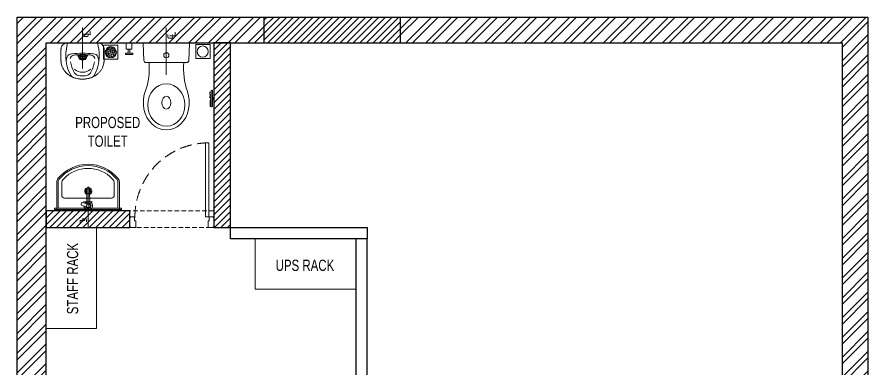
# Model space of a CAD drawing. Header units: feet. Extents: x 10235017 to 10242629, y -6289689 to -6273372.
# Drawn here: x 10235017 to 10242627, y -6276514 to -6273372 of the extents above; entities that cross this region are included whole.
import ezdxf

# ---------------------------------------------------------------- set-up
doc = ezdxf.new("R2010")
doc.units = ezdxf.units.FT
doc.header["$LTSCALE"] = 33
doc.header["$MEASUREMENT"] = 0
for name, pattern in [('a_p6_plan_L18$0$HIDDEN', [0.375, 0.25, -0.125]), ('CENTER', [2, 1.25, -0.25, 0.25, -0.25]), ('DOT2', [0.125, 0, -0.125]), ('HIDDEN', [9.525, 6.35, -3.175]), ('HIDDEN2', [4.7625, 3.175, -1.5875])]:
    doc.linetypes.add(name, pattern=pattern)
doc.layers.add('A-WALL', color=1, linetype='Continuous')
for name, color, linetype, lineweight in [('centerline-toilets', 2, 'CENTER', 13), ('Door', 2, 'Continuous', 13), ('ele', 252, 'Continuous', 13), ('Fhitting', 152, 'Continuous', 30), ('LENS-CURTAIN', 5, 'a_p6_plan_L18$0$HIDDEN', 9), ('LENS-DIM', 252, 'Continuous', 5), ('LENS-DOOR', 34, 'Continuous', 20), ('LENS-PARTITION', 21, 'Continuous', 25), ('LENS-TEXT', 31, 'Continuous', 5), ('LK-FF&E WALL', 1, 'Continuous', 9), ('LN-HATCH', 251, 'Continuous', 0), ('Mirror', 150, 'Continuous', 20), ('Panelling', 65, 'Continuous', 18), ('PARTITION', 22, 'Continuous', 30), ('Toilet', 5, 'Continuous', 9)]:
    doc.layers.add(name, color=color, linetype=linetype, lineweight=lineweight)
doc.styles.add('LK TXT', font='GILC____.TTF', dxfattribs={"height": 100})
doc.styles.get("Standard").update_dxf_attribs({"font": 'GILC____.TTF'})

# ---------------------------------------------------------------- blocks, each defined once
blk = doc.blocks.new('*U50')
at = {"layer": 'LENS-DOOR'}
for p, q in [((547491.5, 1778573.8), (547491.5, 1779235.3)), ((547522.8, 1779235.3), (547491.5, 1779235.3)), ((547522.8, 1779235.3), (547522.8, 1778573.8)), ((547447.3, 1778568.6), (547452.5, 1778568.6)), ((547447.3, 1778484.1), (547447.3, 1778568.6)), ((547452.5, 1778573.8), (547488.9, 1778573.8)), ((547452.5, 1778568.6), (547452.5, 1778573.8)), ((547488.9, 1778539.9), (547488.9, 1778573.8)), ((547488.9, 1778539.9), (547499.3, 1778539.9)), ((547522.8, 1778573.8), (547491.5, 1778573.8)), ((547499.3, 1778478.9), (547499.3, 1778539.9)), ((548145.2, 1778478.9), (548145.2, 1778539.9)), ((548155.6, 1778539.9), (548145.2, 1778539.9)), ((548192.1, 1778573.8), (548155.6, 1778573.8)), ((548155.6, 1778539.9), (548155.6, 1778573.8)), ((548192.1, 1778568.6), (548192.1, 1778573.8)), ((548197.3, 1778568.6), (548192.1, 1778568.6)), ((548197.3, 1778484.1), (548197.3, 1778568.6)), ((547447.3, 1778484.1), (547452.5, 1778484.1)), ((547452.5, 1778478.9), (547452.5, 1778484.1)), ((547452.5, 1778478.9), (547499.3, 1778478.9)), ((548192.1, 1778478.9), (548145.2, 1778478.9)), ((548192.1, 1778478.9), (548192.1, 1778484.1)), ((548197.3, 1778484.1), (548192.1, 1778484.1))]:
    blk.add_line(p, q, dxfattribs=at)
at = {"layer": 'LENS-DOOR', "color": 7, "linetype": 'HIDDEN2', "extrusion": (0, 0, -1)}
blk.add_ellipse((547491.5, 1778573.8), major_axis=(661.5, 0), ratio=1, start_param=-1.570791, end_param=0.051209, dxfattribs=at)
blk = doc.blocks.new('DLF-RSP-AR-CD-DWG-4DT-3113$0$X-TYPICAL TOILET UPPER FLOORS - 02$0$urinals')
at = {"layer": 'Toilet'}
for p, q in [((0, -15.6), (0, 8.3)), ((-46.1, -115), (46.1, -115)), ((0, -105.4), (0, -161.1))]:
    blk.add_line(p, q, dxfattribs=at)
blk.add_lwpolyline([(135, 0), (-135, 0, 0.036949), (-150, -116.2, 0.138094), (-99.8, -297.1, 0.221721), (-52, -317.9, 0.062656), (0, -325, 0.062656), (52, -317.9, 0.221721), (99.8, -297.1, 0.138094), (150, -116.2, 0.036949)], format="xyb", close=True, dxfattribs=at)
for centre, radius, start, end in [((-91, -152.7), 53.8, 148.48683, 188.64011), ((-94.3, -144.9), 47.1, 93.37082, 154.48244), ((-71.4, -149.9), 40.2, 106.70156, 169.72504), ((3.2, -1238.2), 1144.7, 90.16247, 95.02645), ((-50.5, -225.3), 118.5, 89.54541, 105.88575), ((-0.1, -996.2), 890.8, 89.99178, 93.18195), ((0, -115), 40, 167.42797, 12.57203), ((0, -115), 33, 164.1814, 15.8186), ((0, -115), 32, 163.60493, 16.39507), ((0, -115), 22.6, 155.66533, 24.33467), ((0, -115), 14.7, 139.91088, 40.08912), ((-3.2, -1238.2), 1144.7, 84.97355, 89.83753), ((0.1, -996.2), 890.8, 86.81805, 90.00822), ((50.5, -225.3), 118.5, 74.11425, 90.45459), ((71.4, -149.9), 40.2, 10.27496, 73.29844), ((94.3, -144.9), 47.1, 25.51756, 86.62918), ((91, -152.7), 53.8, 351.35989, 31.51317), ((413.9, -38.4), 538.2, 193.99399, 204.56321), ((-413.9, -38.4), 538.2, 335.43679, 346.00601), ((-30.1, -241.3), 50, 204.56321, 250.46064), ((-1.6, -165.3), 97.6, 225, 270.9552), ((-1.5, -160.9), 135.4, 250.46064, 270.64918), ((1.6, -165.3), 97.6, 269.0448, 315), ((1.5, -160.9), 135.4, 269.35082, 289.53936), ((30.1, -241.3), 50, 289.53936, 335.43679)]:
    blk.add_arc(centre, radius, start, end, dxfattribs=at)
blk.add_open_spline([(135, 0), (105.3, 0), (75.7, 0), (-13.3, 0), (-72.7, 0), (-132.7, 0), (-133.4, 0), (-134.3, 0), (-134.5, 0), (-134.7, 0), (-134.9, 0), (-135, 0), (-135, 0), (-135, 0), (-135, 0), (-135, 0), (-135, 0), (-135.1, 0), (-135.1, 0), (-135.2, 0), (-135.2, 0), (-135.3, 0), (-135.4, 0), (-135.7, 0), (-135.8, 0), (-136.4, 0), (-136.7, 0), (-137.7, -0.1), (-138.4, -0.1), (-140.5, -0.2), (-141.9, -0.4), (-146.2, -1), (-149, -1.7), (-154.8, -3.4), (-157.6, -4.5), (-163.1, -7.3), (-165.8, -8.9), (-171, -12.5), (-173.4, -14.6), (-177.9, -19.1), (-180, -21.5), (-183.6, -26.7), (-185.2, -29.4), (-188, -34.9), (-189.1, -37.8), (-190.8, -43.5), (-191.5, -46.3), (-192, -49.8), (-192.1, -50.5), (-192.3, -52.5), (-192.4, -53.8), (-192.5, -55.7), (-192.5, -56.2), (-192.5, -56.9), (-192.5, -57), (-192.5, -57.2), (-192.5, -57.3), (-192.5, -57.4), (-192.5, -57.4), (-192.5, -57.5), (-192.5, -57.5), (-192.5, -57.5), (-192.5, -57.6), (-192.5, -57.7), (-192.5, -57.8), (-192.5, -57.9), (-192.5, -58.1), (-192.5, -58.4), (-192.5, -58.6), (-192.5, -59.3), (-192.5, -59.7), (-192.5, -61), (-192.5, -61.9), (-192.5, -64.6), (-192.5, -66.4), (-192.5, -71.7), (-192.5, -75.2), (-192.5, -85.8), (-192.5, -92.9), (-192.5, -114.2), (-192.5, -128.4), (-192.5, -146.1), (-192.5, -144.6), (-192.5, -149.2), (-192.5, -150.3), (-192.5, -153.7), (-192.5, -156), (-192.5, -158.5), (-192.5, -158.8), (-192.5, -159.2), (-192.5, -159.4), (-192.5, -159.7), (-192.5, -159.8), (-192.5, -159.9), (-192.5, -160), (-192.5, -160), (-192.5, -160), (-192.5, -160.1), (-192.5, -160.1), (-192.5, -160.2), (-192.5, -160.3), (-192.5, -160.5), (-192.5, -160.6), (-192.5, -161), (-192.5, -161.2), (-192.5, -161.9), (-192.5, -162.4), (-192.4, -163.9), (-192.4, -164.9), (-192.3, -167.8), (-192.2, -169.8), (-191.7, -175.8), (-191.2, -179.9), (-189.3, -190.9), (-187.5, -198), (-182.8, -212.2), (-179.9, -219.2), (-172.8, -233.1), (-168.7, -239.9), (-159.3, -253), (-154, -259.4), (-142.4, -271.4), (-136, -277), (-122.6, -287.5), (-115.4, -292.3), (-100.5, -300.9), (-92.8, -304.8), (-76.9, -311.5), (-68.8, -314.3), (-52.5, -318.9), (-44.4, -320.7), (-28.1, -323.4), (-20, -324.2), (-9.4, -324.8), (-6.7, -324.9), (-2.5, -325), (-1, -325), (2, -325), (3.6, -325), (8.2, -324.9), (11.3, -324.7), (20.7, -324.1), (27, -323.5), (41.8, -321.2), (50.2, -319.5), (67, -314.9), (75.4, -312), (91.8, -305.3), (99.8, -301.4), (115.1, -292.5), (122.5, -287.5), (136.4, -276.8), (142.9, -270.9), (154.7, -258.5), (160.1, -252), (169.7, -238.4), (173.8, -231.3), (180.9, -217), (183.8, -209.7), (188.3, -195.1), (189.9, -187.8), (191.2, -179.3), (191.4, -178), (191.8, -174.1), (192.1, -171.5), (192.3, -167.9), (192.3, -166.9), (192.5, -164), (192.5, -162), (192.5, -160), (192.5, -159.9), (192.5, -159.8), (192.5, -159.7), (192.5, -159.5), (192.5, -159.4), (192.5, -159), (192.5, -158.8), (192.5, -158), (192.5, -157.5), (192.5, -155.9), (192.5, -154.9), (192.5, -151.8), (192.5, -149.7), (192.5, -143.5), (192.5, -144.3), (192.5, -131.9), (192.5, -123.6), (192.5, -98.8), (192.5, -82.2), (192.5, -64.8), (192.5, -64), (192.5, -61.5), (192.5, -59.9), (192.5, -58), (192.5, -57.8), (192.5, -57.5), (192.5, -57.5), (192.5, -57.4), (192.5, -57.4), (192.5, -57.4), (192.5, -57.3), (192.5, -57.2), (192.5, -57.2), (192.5, -57), (192.5, -56.8), (192.5, -56.4), (192.5, -56.1), (192.5, -55.3), (192.4, -54.7), (192.3, -53), (192.2, -51.9), (191.8, -48.4), (191.4, -46), (190, -40.4), (188.9, -37.2), (186.1, -30.8), (184.3, -27.7), (180.2, -21.8), (177.9, -19.1), (172.8, -14), (170, -11.7), (164, -7.7), (160.9, -6.1), (154.5, -3.3), (151.3, -2.3), (144.8, -0.7), (141.6, -0.3), (137.3, 0), (136.1, 0), (135, 0)], degree=3, knots=[0, 0, 0, 0, 0.329607, 0.329607, 0.988822, 0.988822, 0.996691, 0.996691, 0.998638, 0.998638, 0.99992, 0.99992, 1.000227, 1.000227, 1.000534, 1.000534, 1.001148, 1.001148, 1.002375, 1.002375, 1.00483, 1.00483, 1.009739, 1.009739, 1.019558, 1.019558, 1.039196, 1.039196, 1.078472, 1.078472, 1.157024, 1.157024, 1.314128, 1.314128, 1.471232, 1.471232, 1.628335, 1.628335, 1.785439, 1.785439, 1.942543, 1.942543, 2.099647, 2.099647, 2.256751, 2.256751, 2.413855, 2.413855, 2.450944, 2.450944, 2.525122, 2.525122, 2.556641, 2.556641, 2.563699, 2.563699, 2.567479, 2.567479, 2.57001, 2.57001, 2.570783, 2.570783, 2.572328, 2.572328, 2.573873, 2.573873, 2.576964, 2.576964, 2.583145, 2.583145, 2.595507, 2.595507, 2.620232, 2.620232, 2.669681, 2.669681, 2.76858, 2.76858, 2.966376, 2.966376, 3.36197, 3.36197, 3.45996, 3.45996, 3.491387, 3.491387, 3.554241, 3.554241, 3.562213, 3.562213, 3.566829, 3.566829, 3.570018, 3.570018, 3.570684, 3.570684, 3.571294, 3.571294, 3.571904, 3.571904, 3.573124, 3.573124, 3.575564, 3.575564, 3.580444, 3.580444, 3.590203, 3.590203, 3.609723, 3.609723, 3.648762, 3.648762, 3.72684, 3.72684, 3.861362, 3.861362, 3.995884, 3.995884, 4.130406, 4.130406, 4.264928, 4.264928, 4.39945, 4.39945, 4.533972, 4.533972, 4.668494, 4.668494, 4.803016, 4.803016, 4.937539, 4.937539, 5.072061, 5.072061, 5.118026, 5.118026, 5.144558, 5.144558, 5.17109, 5.17109, 5.224154, 5.224154, 5.330281, 5.330281, 5.468863, 5.468863, 5.607445, 5.607445, 5.746027, 5.746027, 5.884609, 5.884609, 6.023191, 6.023191, 6.161773, 6.161773, 6.300355, 6.300355, 6.438937, 6.438937, 6.577519, 6.577519, 6.602876, 6.602876, 6.653589, 6.653589, 6.673028, 6.673028, 6.711906, 6.711906, 6.713712, 6.713712, 6.715518, 6.715518, 6.719129, 6.719129, 6.726351, 6.726351, 6.740796, 6.740796, 6.769686, 6.769686, 6.827466, 6.827466, 6.943027, 6.943027, 7.174147, 7.174147, 7.636387, 7.636387, 7.659394, 7.659394, 7.705407, 7.705407, 7.71212, 7.71212, 7.713128, 7.713128, 7.714137, 7.714137, 7.716153, 7.716153, 7.720185, 7.720185, 7.728249, 7.728249, 7.744378, 7.744378, 7.776636, 7.776636, 7.841152, 7.841152, 7.970184, 7.970184, 8.14844, 8.14844, 8.326696, 8.326696, 8.504953, 8.504953, 8.683209, 8.683209, 8.861465, 8.861465, 9.039722, 9.039722, 9.217978, 9.217978, 9.283185, 9.283185, 9.283185, 9.283185], dxfattribs=at)
blk = doc.blocks.new('jALI')
at = {"layer": 'Toilet', "ltscale": 5}
h = blk.add_hatch(dxfattribs=at)
h.set_pattern_fill('HEX', color=256, scale=50, angle=135, double=1)
h.set_pattern_definition([(135, (-344825.863, 460708.187), (-7.65465545, -7.65465545), [6.25, -12.5]), (255, (-344825.863, 460708.187), (10.4564538, -2.80179835), [6.25, -12.5]), (195, (-344830.282, 460712.606), (2.80179835, -10.4564538), [6.25, -12.5])])
edge = h.paths.add_edge_path()
edge.add_arc((-393187.5, 163647.6), 50, -90, 270)
blk.add_lwpolyline([(-393249.5, 163581.9), (-393125.5, 163581.9), (-393125.5, 163709.4), (-393249.5, 163709.4)], close=True, dxfattribs=at)
blk.add_circle((-393187.5, 163647.6), 50, dxfattribs=at)
blk = doc.blocks.new('Urinal')
at = {"layer": 'centerline-toilets', "linetype": 'HIDDEN', "ltscale": 10}
blk.add_line((0, 230.9), (0, -137), dxfattribs=at)
at = {"layer": 'Fhitting', "lineweight": 0, "ltscale": 0.5, "rotation": 180}
blk.add_blockref('DLF-RSP-AR-CD-DWG-4DT-3113$0$X-TYPICAL TOILET UPPER FLOORS - 02$0$urinals', (0, 0), dxfattribs=at)
at = {"layer": 'Fhitting', "lineweight": 0, "ltscale": 0.5, "xscale": -1, "rotation": 90}
blk.add_blockref('jALI', (163394.4, -393103.5), dxfattribs=at)
at = {"layer": 'centerline-toilets', "linetype": 'DOT2', "insert": (-31.4, -69), "char_height": 75, "width": 495.827, "attachment_point": 5, "rotation": 270}
blk.add_mtext('{\\fISOCPEUR|b0|i0|c0|p34;℄}', dxfattribs=at)
blk = doc.blocks.new('WC')
at = {"layer": 'centerline-toilets', "linetype": 'HIDDEN', "ltscale": 10}
blk.add_line((0, 286.3), (0, -134.7), dxfattribs=at)
at = {"layer": 'Toilet'}
for p, q in [((-412.8, 566.9), (-412.8, 428.9)), ((-400.8, 566.9), (-400.8, 428.9)), ((-418.8, 506.9), (-424.8, 506.9)), ((-424.8, 506.9), (-424.8, 488.9)), ((-418.8, 488.9), (-424.8, 488.9)), ((-418.8, 506.9), (-418.8, 488.9)), ((-418.8, 503.9), (-412.8, 503.9)), ((-418.8, 491.9), (-412.8, 491.9)), ((-205.8, 5.9), (-201.7, 157.2)), ((180.6, 176.8), (-182.6, 176.8)), ((205.8, 5.9), (199.8, 157.2)), ((-200.1, 0), (200.1, 0))]:
    blk.add_line(p, q, dxfattribs=at)
at = {"layer": 'Toilet', "ltscale": 100}
for p, q in [((366.1, 103), (300.3, 103)), ((300.3, 91.5), (300.3, 103)), ((326.3, 91.5), (300.3, 91.5)), ((326.3, 103), (326.3, 57.2)), ((340.1, 103), (340.1, 57.2)), ((366.1, 91.5), (340.1, 91.5)), ((366.1, 91.5), (366.1, 103)), ((307.2, 0), (307.2, 57.2)), ((359.2, 57.2), (307.2, 57.2)), ((359.2, 57.2), (359.2, 0)), ((359.2, 0), (307.2, 0))]:
    blk.add_line(p, q, dxfattribs=at)
at = {"layer": 'Toilet'}
blk.add_circle((-0.3, 111.6), 22.9, dxfattribs=at)
for centre, radius, start, end in [((-406.8, 566.9), 6, 0, 180), ((-406.8, 428.9), 6, 180, 0), ((-776.4, 231.1), 622.3, 354.997, 19.06186), ((776, 226.4), 623.4, 160.51959, 184.56168), ((-182.4, 157.5), 19.3, 90.35094, 180.89813), ((180.5, 157.5), 19.3, 359.10187, 89.64906), ((-200.1, 5.7), 5.72, 177.95459, 270), ((200.1, 5.7), 5.72, 270, 2.04541)]:
    blk.add_arc(centre, radius, start, end, dxfattribs=at)
at = {"layer": 'Toilet', "extrusion": (0, 0, -1)}
for centre, major_axis, ratio, start_param, end_param in [((0, 533.5), (0, -244.6), 0.842028, 7.436326, 11.41323), ((0, 535.1), (0, -57.2), 0.7, 1.570796326794896, 7.853981633974482)]:
    blk.add_ellipse(centre, major_axis=major_axis, ratio=ratio, start_param=start_param, end_param=end_param, dxfattribs=at)
blk.add_ellipse((0, 555), major_axis=(0, -188.8), ratio=0.878788, dxfattribs=at)
at = {"layer": 'Toilet'}
blk.add_open_spline([(-400.8, 441), (-397.1, 440.5), (-384.3, 439), (-389, 459.3), (-395.6, 479.8), (-385.6, 478), (-385.9, 491.3), (-402.7, 487.2), (-384.8, 532.1), (-395.5, 546.6), (-390.9, 570.2), (-397.2, 568.8), (-400.8, 568)], degree=3, knots=[0, 0, 0, 0, 9.744972, 33.823887, 47.583551, 49.497915, 60.560502, 63.822284, 93.508019, 135.756925, 141.904352, 150.301906, 150.301906, 150.301906, 150.301906], dxfattribs=at)
at = {"layer": 'Fhitting', "lineweight": 0, "ltscale": 0.5, "rotation": 270}
blk.add_blockref('jALI', (-163972.9, -393109.2), dxfattribs=at)
at = {"layer": 'centerline-toilets', "linetype": 'DOT2', "insert": (-35.9, -56.9), "char_height": 85.827, "width": 567.402, "attachment_point": 5, "rotation": 270}
blk.add_mtext('{\\fISOCPEUR|b0|i0|c0|p34;℄}', dxfattribs=at)
blk = doc.blocks.new('Wash Basin')
at = {"layer": 'PARTITION', "lineweight": 9}
h = blk.add_hatch(dxfattribs=at)
h.set_pattern_fill('ANSI38', color=256, scale=70, angle=990, style=0, double=1)
h.set_pattern_definition([(315, (-64.7135, -33.325), (6.18718, 6.18718), []), (45, (-64.7135, -33.325), (6.18718, 18.56155), [21.875, -13.125])])
h.paths.add_polyline_path([(300.1, -22), (-300.1, -22), (-300.1, -34), (300.1, -34)])
at = {"layer": 'centerline-toilets', "linetype": 'HIDDEN', "ltscale": 10}
blk.add_line((0, -238.1), (0, 129.8), dxfattribs=at)
at = {"layer": 'Mirror', "ltscale": 0.5}
blk.add_lwpolyline([(-300.1, -34), (-300.1, -46), (300.1, -46), (300.1, -34)], close=True, dxfattribs=at)
at = {"layer": 'Panelling', "lineweight": 9}
blk.add_lwpolyline([(-300.1, -22), (-300.1, -34), (300.1, -34), (300.1, -22)], close=True, dxfattribs=at)
at = {"layer": 'Toilet', "ltscale": 100}
for p, q in [((-280, -32), (-280, -278.3)), ((-270, -22), (270, -22)), ((-268, -55), (-268, -278.3)), ((-258, -45), (258, -45)), ((268, -55), (268, -278.3)), ((280, -32), (280, -278.3)), ((-14.8, -88.6), (-14.6, -207.9)), ((11, -207.9), (10.8, -88.6))]:
    blk.add_line(p, q, dxfattribs=at)
blk.add_lwpolyline([(23.1, -61.6), (57.7, -73.5, -0.414214), (61.4, -81.2), (57.5, -92.5, -0.414214), (49.9, -96.2), (16.1, -84.6)], format="xyb", dxfattribs=at)
blk.add_lwpolyline([(-235, -264, 0.191896), (-217.2, -308.7, 0.420236), (217.2, -308.7, 0.191896), (235, -264), (235, -160.5, 0.414214), (210, -135.5), (-210, -135.5, 0.414214), (-235, -160.5)], format="xyb", close=True, dxfattribs=at)
blk.add_lwpolyline([(40.7, -103.2), (-41.1, -103.2)], dxfattribs=at)
for centre, radius in [((-2, -66.5), 17.5), ((-2, -196.8), 22.5)]:
    blk.add_circle(centre, radius, dxfattribs=at)
for centre, radius, start, end in [((-270, -32), 10, 90, 180), ((-258, -55), 10, 90, 180), ((258, -55), 10, 0, 90), ((270, -32), 10, 0, 90), ((-2, -197.1), 32.1, 113.08975, 66.24598), ((-2, -196.8), 20.5, 128.04034, 237.28993), ((-2, -196.8), 20.5, 304.47329, 50.73323), ((-230, -278.3), 50, 180, 218.44606), ((-230, -278.3), 38, 180, 218.44606), ((0, -89.3), 335.7, 219.31295, 320.68705), ((230, -278.3), 38, 321.55394, 0), ((230, -278.3), 50, 321.55394, 0), ((0, -89.3), 347.7, 219.28258, 320.71742)]:
    blk.add_arc(centre, radius, start, end, dxfattribs=at)
for centre, major_axis, start_param, end_param in [((-2, -66.5), (0, 38.3), 4.720493, 9.081982), ((-2, -66.5), (-0.2, -25.6), 1.769108, 7.074098), ((-2, -66.5), (0, 38.3), 3.484555, 4.083576), ((-1.8, -207.9), (-9.04, 9.04), 0.785398, 3.926991)]:
    blk.add_ellipse(centre, major_axis=major_axis, ratio=1, start_param=start_param, end_param=end_param, dxfattribs=at)
at = {"layer": 'centerline-toilets', "linetype": 'DOT2', "insert": (33.3, 61.8), "char_height": 75, "width": 495.827, "attachment_point": 5, "rotation": 90}
blk.add_mtext('{\\fISOCPEUR|b0|i0|c0|p34;℄}', dxfattribs=at)
blk = doc.blocks.new('A$Cf3a22b66')
at = {"layer": 'LN-HATCH'}
h = blk.add_hatch(dxfattribs=at)
h.set_pattern_fill('ANSI32', color=256, scale=333, angle=180)
h.set_pattern_definition([(225, (-10693725.94, 5277201.33), (88.2999593, -88.2999593), []), (225, (-10693784.81, 5277201.33), (88.2999593, -88.2999593), [])])
h.paths.add_polyline_path([(230, -5870.7), (0, -5870.7), (0, -10330.7), (230, -10330.7)])
h.paths.add_polyline_path([(-7120, -9930.7), (-7380, -9930.7), (-7380, -10045.7), (-7380, -10330.7), (-7120, -10330.7)])
h.paths.add_polyline_path([(-7120, -5860.7), (-7380, -5860.7), (-7380, -6260.7), (-7120, -6260.7)])
h.paths.add_polyline_path([(-7120, -1370.7), (-7380, -1370.7), (-7380, -5600.7), (-7120, -5600.7)])
h.paths.add_polyline_path([(230, -1360.7), (0, -1360.7), (0, -5610.7), (230, -5610.7)])
h.paths.add_polyline_path([(-3950, 3639.3), (-3950, 3409.3), (0, 3409.3), (0, -1100.7), (230, -1100.7), (230, 3639.3)])
h.paths.add_polyline_path([(-5170, 3409.3), (-5170, 3639.3), (-7380, 3639.3), (-7380, -1110.7), (-7120, -1110.7), (-7120, 3409.3)])
h = blk.add_hatch(dxfattribs=at)
h.set_pattern_fill('ANSI31', color=256, scale=333, angle=180)
h.set_pattern_definition([(225, (-10693725.944, 5277201.33), (29.43331977, -29.43331977), [])])
h.paths.add_polyline_path([(-3950, 3639.3), (-5170, 3639.3), (-5170, 3409.3), (-3950, 3409.3)])
h = blk.add_hatch(dxfattribs=at)
h.set_pattern_fill('ANSI31', color=256, scale=333, angle=180)
h.paths.add_polyline_path([(-5470, 3409.3), (-5620, 3409.3), (-5620, 1759.3), (-5470, 1759.3)])
h.paths.add_polyline_path([(-6370, 1909.3), (-7120, 1909.3), (-7120, 1759.3), (-6370, 1759.3)])
at = {"layer": 'A-WALL'}
for p, q in [((-7380, 3639.3), (-5170, 3639.3)), ((-7380, -1110.7), (-7380, 3639.3)), ((-5170, 3409.3), (-5170, 3639.3)), ((-5170, 3639.3), (-3950, 3639.3)), ((-3950, 3409.3), (-3950, 3639.3)), ((-3950, 3639.3), (230, 3639.3)), ((230, 3639.3), (230, -1100.7)), ((-7120, -1110.7), (-7120, 3409.3)), ((-7120, 3409.3), (-5170, 3409.3)), ((-5170, 3409.3), (-3950, 3409.3)), ((-3950, 3409.3), (0, 3409.3)), ((0, 3409.3), (0, -1100.7))]:
    blk.add_line(p, q, dxfattribs=at)
for points in [[(-5470, 3409.3), (-5620, 3409.3), (-5620, 1759.3), (-5470, 1759.3)], [(-6370, 1909.3), (-7120, 1909.3), (-7120, 1759.3), (-6370, 1759.3)]]:
    blk.add_lwpolyline(points, close=True, dxfattribs=at)
at = {"layer": 'LENS-CURTAIN', "ltscale": 5}
blk.add_lwpolyline([(-5620, 1909.3), (-6370, 1909.3), (-6370, 1759.3), (-5620, 1759.3)], close=True, dxfattribs=at)
at = {"layer": 'Door', "xscale": -1}
blk.add_blockref('*U50', (541827.3, -1776719.3), dxfattribs=at)
at = {"layer": 'ele', "color": 0, "lineweight": -2, "rotation": 180}
for name, p in [('Urinal', (-6794.2, 3409.3)), ('WC', (-6044.8, 3409.3)), ('Wash Basin', (-6745, 1887.3))]:
    blk.add_blockref(name, p, dxfattribs=at)
blk = doc.blocks.new('A$C41066904')
at = {"layer": 'LENS-DIM', "color": 2}
blk.add_blockref('A$Cf3a22b66', (-230, 8100.7), dxfattribs=at)

msp = doc.modelspace()

# ---------------------------------------------------------------- linework, layer by layer
at = {"layer": 'LENS-PARTITION'}
for points in [[(10238146.7, -6275351.8), (10236926.7, -6275351.8), (10236926.7, -6275251.8), (10238146.7, -6275251.8)], [(10238146.7, -6275351.8), (10238046.7, -6275351.8), (10238046.7, -6276624.4), (10238146.7, -6276624.4)]]:
    msp.add_lwpolyline(points, close=True, dxfattribs=at)
at = {"layer": 'LK-FF&E WALL'}
for points in [[(10235726.7, -6276151.8), (10235726.7, -6275251.8), (10235276.7, -6275251.8), (10235276.7, -6276151.8)], [(10237146.7, -6275801.8), (10238046.7, -6275801.8), (10238046.7, -6275351.8), (10237146.7, -6275351.8)]]:
    msp.add_lwpolyline(points, close=True, dxfattribs=at)

# ---------------------------------------------------------------- block references
at = {"layer": 'LENS-PARTITION'}
msp.add_blockref('A$C41066904', (10242626.7, -6285111.8), dxfattribs=at)

# ---------------------------------------------------------------- texts
at = {"layer": 'LENS-TEXT', "color": 0, "linetype": 'Continuous', "ltscale": 3, "char_height": 100, "attachment_point": 5, "style": 'LK TXT'}
for s, insert in [('PROPOSED TOILET', (10235827.6, -6274397.1)), ('UPS RACK ', (10237591.5, -6275589.3))]:
    msp.add_mtext_dynamic_manual_height_columns(s, width=783.964, gutter_width=1, heights=[0], dxfattribs=dict(at, insert=insert))
at = {"layer": 'LENS-TEXT', "color": 0, "linetype": 'Continuous', "ltscale": 3, "insert": (10235514.2, -6275707), "char_height": 100, "attachment_point": 5, "rotation": 90, "style": 'LK TXT'}
msp.add_mtext_dynamic_manual_height_columns('STAFF RACK', width=783.964, gutter_width=1, heights=[0], dxfattribs=at)

doc.saveas('drawing.dxf')
